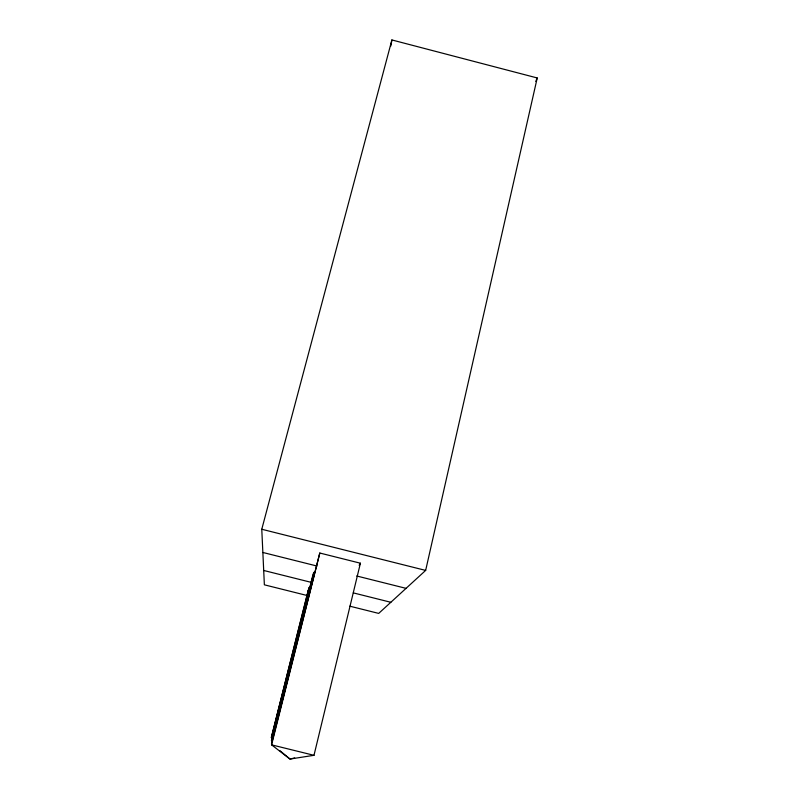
<?xml version="1.0" encoding="UTF-8"?>
<svg xmlns="http://www.w3.org/2000/svg" width="799" height="799" viewBox="0 0 799 799"><rect width="100%" height="100%" fill="white"/><g stroke="black" fill="none" stroke-linecap="round" stroke-linejoin="round"><path stroke-width="1.2" d="M390.801 46.042L391.9 39.95L537.228 77.962L425.657 570.406L378.696 613.402L349.812 606.181M313.987 755.315L360.409 563.215L319.81 553.028L271.54 743.679L271.59 744.848L289.977 759.05L313.987 755.315L271.59 744.848L319.81 553.028M307.695 595.654L264.369 584.818L261.772 529.258L391.9 39.95M535.779 81.408L537.228 77.962M359.16 565.283L360.409 563.215M294.701 757.941L289.977 759.05L279.84 750.601M262.861 552.469L317.003 566.042M356.714 575.989L406.052 588.354M263.7 570.466L310.921 582.281M353.308 592.888L390.841 602.286M261.772 529.258L425.657 570.406M308.084 590.861L271.31 737.657L309.143 587.435L308.084 590.861M312.509 576.598L271.43 740.803L313.837 572.304L312.509 576.598"/></g></svg>
